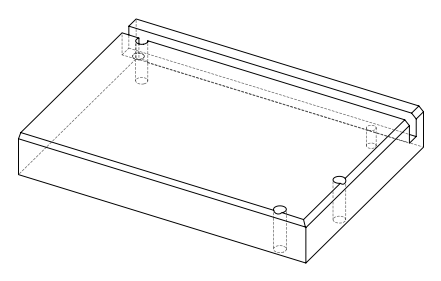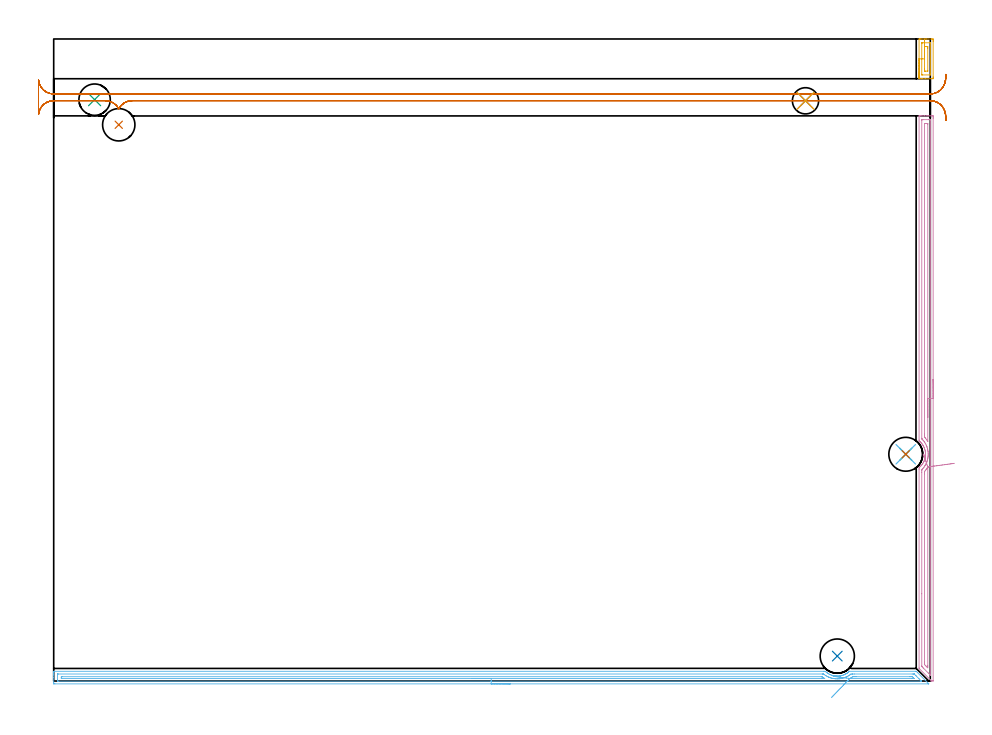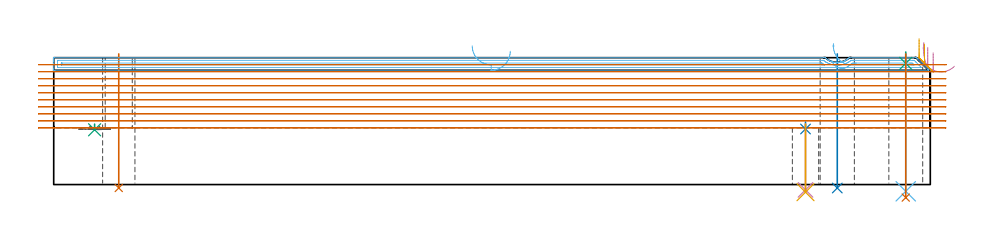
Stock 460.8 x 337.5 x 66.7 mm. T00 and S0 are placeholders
(PLAN: 13 operations, 9 tool changes, 40.9 min)
(1 INDEXABLE_INSERT_DRILL_THROUGH_HOLE_FROM_SOLID | STEP1HOLE | NXT0302_005 | 0.28 min | 15105 mm3)
(2 INDEXABLE_INSERT_DRILL_THROUGH_HOLE_FROM_SOLID_1 | STEP1HOLE_2 | NXT0302_007 | 0.28 min | 16937 mm3)
(3 INDEXABLE_INSERT_DRILL_BLIND_HOLE_FROM_SOLID | STEP1POCKET | NXT0302_004 | 0.02 min | 8043 mm3)
(4 AREA_MILL | FG_CHAMFER_SURFACE | UGT0205_001 | 7.32 min | 8267 mm3)
(5 AREA_MILL_1 | FG_CHAMFER_SURFACE_1 | UGT0205_001 | 0.7 min | 699 mm3)
(6 AREA_MILL_2 | FG_CHAMFER_SURFACE_2 | UGT0205_001 | 11.2 min | 9901 mm3)
(7 MILL_RECTANGULAR_SLOT | SLOT_RECTANGULAR | NXT0201_012 | Follow Part, ap 4, ae 75% | 20.07 min | 322062 mm3)
(8 SPOT_DRILL | STEP1HOLE_1 | NXT0321_9005460120000 | 0.04 min | 2 mm3)
(9 SPOT_DRILL_1 | STEP1HOLE_3 | NXT0321_9005460120000 | 0.05 min | 175 mm3)
(10 DRILL_THROUGH_HOLE_INTO_CENTER | STEP1HOLE_1 | NXT0301_042 | 0.15 min | 1168 mm3)
(11 DRILL_TO_ENLARGE_THROUGH_HOLE | STEP1HOLE_1 | NXT0301_103 | 0.15 min | 3278 mm3)
(12 DRILL_THROUGH_HOLE_INTO_CENTER_1 | STEP1HOLE_3 | NXT0301_083 | 0.29 min | 6367 mm3)
(13 DRILL_TO_ENLARGE_THROUGH_HOLE_1 | STEP1HOLE_3 | UGT0301_248 | 0.3 min | 9966 mm3)
(TOOL NXT0302_005 | Index. Insert Drill 17mm [880-D1700L20-05] | D17 PA176 FL85 Z2)
(TOOL NXT0302_007 | Index. Insert Drill 18mm [880-D1800L25-05] | D18 PA176 FL90 Z2)
(TOOL NXT0302_004 | Index. Insert Drill 16.5mm [880-D1650L20-05] | D16.5 PA176 FL83 Z2)
(TOOL UGT0205_001 | Chamfer Mill 20 x 3 x 45 deg. | D20 FL50 Z2)
(TOOL NXT0201_012 | ENDMILL 16mm [2P460-1600-NA 1630] | D16 FL38 Z6)
(TOOL NXT0321_9005460120000 | NC Spot Drill, 142deg, 12mm, Carbide, Uncoated | D12 PA142 FL30 Z2)
(TOOL NXT0301_042 | Carbide Drill 7.1mm [860.1-0710-057A1-MM 2214] | D7.1 PA140 FL85 Z2)
(TOOL NXT0301_103 | Carbide Drill 13.8mm [860.1-1380-062A1-MM 2214] | D13.8 PA140 FL77 Z2)
(TOOL NXT0301_083 | Carbide Drill 11.2mm [860.1-1120-056A1-MM 2214] | D11.2 PA140 FL72 Z2)
(TOOL UGT0301_248 | Twist Drill 17.8 mm | D17.8 PA118 FL130 Z2)
(OP 1 INDEXABLE_INSERT_DRILL_THROUGH_HOLE_FROM_SOLID)
G17 G21 G94 G90
T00 M6
G54
G17 G0 G90 X34.2 Y292.4 S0 M3
G43 Z76.7 H1
G94 G81 G98 Z-1.797 F250. R68.7
G80
M5
M2
(OP 2 INDEXABLE_INSERT_DRILL_THROUGH_HOLE_FROM_SOLID_1)
G17 G21 G94 G90
T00 M6
G54
G17 G0 G90 X411.9 Y13.1 S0 M3
G43 Z76.7 H1
G94 G81 G98 Z-1.814 F250. R68.7
G80
M5
M2
(OP 3 INDEXABLE_INSERT_DRILL_BLIND_HOLE_FROM_SOLID)
G17 G21 G94 G90
T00 M6
G54
G17 G0 G90 X21.5 Y305.6 S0 M3
G43 Z76.7 H1
G94 G81 G98 Z28.8 F250. R31.8
G80
M5
M2
(OP 4 AREA_MILL)
G17 G21 G94 G90
T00 M6
G54
G17 G0 G90 X462.3 Y158.55 S1061 M3
G43 Z76.7 H0
Z69.3
G94 G1 Y158.512 Z68.428 F250.
Y158.398 Z67.563
Y158.209 Z66.712
Y157.947 Z65.88
Y157.613 Z65.074
Y157.21 Z64.3
Y156.742 Z63.564
Y156.21 Z62.872
Y155.621 Z62.229
Y154.978 Z61.64
Y154.286 Z61.108
Y153.55 Z60.64
Y152.776 Z60.237
Y151.97 Z59.903
Y151.138 Z59.641
Y150.286 Z59.452
Y149.422 Z59.338
Y148.55 Z59.3
Y0.178
X462.298 Y0.126 Z59.302
X462.291 Y0. Z59.305
X461.516 Y0.001 Z60.083
X461.498 Y0.003 Z60.1
X461.495 Y0.005 Z60.103
X461.471 Y0.029 Z60.128
X461.272 Y0.226 Z60.324
X460.875 Y0.625 Z60.724
X455.083 Y6.417 Z66.516
X455.017 Y6.484 Z66.582
X454.904 Y6.605 Z66.69
X454.9 Y6.881 Z66.7
Y111.457
X454.904 Y112.197 Z66.69
X455.031 Y112.313 Z66.569
X455.103 Y112.373 Z66.497
X455.442 Y112.677 Z66.156
X455.482 Y112.716 Z66.116
X455.771 Y112.995 Z65.826
X456.027 Y113.267 Z65.572
X456.076 Y113.326 Z65.521
X456.35 Y113.654 Z65.25
X456.657 Y114.052 Z64.942
X456.732 Y114.16 Z64.867
X457.009 Y114.603 Z64.589
X457.265 Y115.053 Z64.334
X457.541 Y115.614 Z64.055
X457.546 Y115.628 Z64.049
X457.622 Y115.809 Z63.976
X457.669 Y115.926 Z63.926
X457.677 Y115.946 Z63.918
X457.743 Y116.129 Z63.854
X457.837 Y116.391 Z63.761
X457.973 Y116.84 Z63.624
X458.083 Y117.285 Z63.515
X458.169 Y117.733 Z63.428
X458.205 Y117.984 Z63.393
X458.233 Y118.179 Z63.365
X458.271 Y118.607 Z63.325
X458.273 Y118.626 Z63.324
X458.292 Y119.073 Z63.306
X458.29 Y119.198 Z63.307
X458.288 Y119.265 Z63.305
Y119.276
Y119.327 Z63.307
Y119.329
X458.283 Y119.501 Z63.305
Y119.519 Z63.306
X458.26 Y119.966 Z63.339
X458.231 Y120.231 Z63.368
X458.211 Y120.413 Z63.388
X458.155 Y120.754 Z63.445
X458.137 Y120.86 Z63.462
X458.041 Y121.306 Z63.559
X457.917 Y121.754 Z63.681
X457.768 Y122.199 Z63.827
X457.542 Y122.786 Z64.056
X457.398 Y123.092 Z64.202
X457.158 Y123.543 Z64.44
X456.897 Y123.986 Z64.7
X456.818 Y124.102 Z64.777
X456.657 Y124.346 Z64.942
X456.457 Y124.616 Z65.142
X456.373 Y124.721 Z65.225
X456.247 Y124.879 Z65.353
X456.18 Y124.952 Z65.419
X456.076 Y125.066 Z65.52
X455.991 Y125.162 Z65.607
X455.771 Y125.406 Z65.826
X455.718 Y125.46 Z65.881
X455.587 Y125.593 Z66.012
X455.545 Y125.633 Z66.054
X455.482 Y125.69 Z66.114
X455.411 Y125.758 Z66.187
X455.396 Y125.772 Z66.202
X455.191 Y125.948 Z66.408
X454.97 Y126.139 Z66.629
X454.907 Y126.197 Z66.692
X454.9 Y126.652 Z66.7
Y296.922
X454.903 Y297.09 Z66.688
X454.952 Y297.093 Z66.639
X455.363 Y297.1 Z66.237
X455.665 Z65.934
X456.373 Z65.222
X457.618 Z63.979
X459.045 Z62.55
X459.668 Z61.928
X461.449 Z60.148
X461.718 Y297.098 Z59.879
X462.292 Y297.092 Z59.306
X462.294 Y297.054 Z59.304
X462.299 Y296.476 Z59.301
X462.3 Y295.891 Z59.3
Y148.55
X460.886 Z60.714
X460.885 Y3.248 Z60.715
X460.883 Y3.188 Z60.717
X460.879 Y3.087 Z60.721
X460.827 Y3.134 Z60.773
X460.646 Y3.306 Z60.954
X459.936 Y4.014 Z61.664
X459.75 Y4.2 Z61.85
X457.069 Y6.881 Z64.531
X456.373 Y7.585 Z65.227
X456.33 Y7.632 Z65.27
X456.321 Y7.717 Z65.279
X456.317 Y7.775 Z65.283
X456.315 Y7.833 Z65.285
X456.314 Y45.874 Z65.286
Y109.728
X456.318 Y110.563 Z65.282
X456.32 Y110.616 Z65.28
X456.373 Y111.141 Z65.227
X456.527 Y111.302 Z65.073
X456.673 Y111.457 Z64.927
X456.954 Y111.768 Z64.646
X457.264 Y112.135 Z64.336
X457.36 Y112.254 Z64.24
X457.434 Y112.351 Z64.166
X457.738 Y112.768 Z63.862
X458.047 Y113.245 Z63.553
X458.072 Y113.286 Z63.528
X458.155 Y113.429 Z63.445
X458.406 Y113.886 Z63.194
X458.532 Y114.138 Z63.068
X458.701 Y114.484 Z62.899
X458.935 Y115.032 Z62.665
X458.948 Y115.065 Z62.652
X459.045 Y115.341 Z62.555
X459.186 Y115.785 Z62.414
X459.228 Y115.926 Z62.372
X459.377 Y116.487 Z62.223
X459.453 Y116.82 Z62.147
X459.531 Y117.226 Z62.069
X459.603 Y117.714 Z61.997
X459.637 Y118.013 Z61.963
X459.683 Y118.607 Z61.917
X459.697 Y118.803 Z61.903
X459.698 Y118.846 Z61.902
X459.696 Y119.501 Z61.904
X459.687 Y119.751 Z61.913
X459.637 Y120.395 Z61.963
X459.6 Y120.732 Z62.
X459.512 Y121.289 Z62.088
X459.4 Y121.827 Z62.2
X459.31 Y122.183 Z62.29
X459.045 Y123.065 Z62.555
X459.039 Y123.083 Z62.561
X458.821 Y123.628 Z62.779
X458.676 Y123.97 Z62.924
X458.304 Y124.714 Z63.296
X458.219 Y124.864 Z63.381
X458.155 Y124.973 Z63.445
X457.853 Y125.454 Z63.747
X457.65 Y125.758 Z63.95
X457.264 Y126.264 Z64.336
X456.929 Y126.652 Z64.671
X456.373 Y127.255 Z65.227
X456.339 Y127.294 Z65.261
X456.325 Y127.312 Z65.275
X456.321 Y127.37 Z65.279
X456.316 Y127.487 Z65.284
X456.315 Y127.546 Z65.285
X456.314 Y127.604 Z65.286
Y294.747
X456.316 Y294.806 Z65.284
X456.32 Y294.924 Z65.28
X456.328 Y295.09 Z65.272
X456.373 Y295.092 Z65.227
X456.854 Y295.099 Z64.746
X459.936 Y295.1 Z61.664
X460.418 Y295.099 Z61.182
X460.827 Y295.092 Z60.773
X460.879 Y295.09 Z60.721
X460.886 Y294.688 Z60.714
Y148.55
X459.472 Z62.128
X459.471 Y126.081 Z62.129
X459.468 Y125.89 Z62.132
X459.41 Y125.979 Z62.19
X458.925 Y126.772 Z62.675
X458.366 Y127.546 Z63.234
X458.155 Y127.818 Z63.445
X457.873 Y128.157 Z63.727
X457.749 Y128.307 Z63.851
X457.736 Y128.439 Z63.864
X457.731 Y128.864 Z63.869
X457.729 Y129.333 Z63.871
Y129.761
Y293.007
X457.73 Y293.061 Z63.87
X457.733 Y293.085 Z63.867
X457.735 Y293.09 Z63.865
X457.757 Y293.093 Z63.843
X457.957 Y293.099 Z63.643
X459.045 Z62.555
X459.244 Y293.096 Z62.356
X459.377 Y293.091 Z62.223
X459.465 Y293.085 Z62.135
X459.467 Y293.042 Z62.133
X459.469 Y292.9 Z62.131
X459.471 Y292.473 Z62.129
X459.472 Y148.55 Z62.128
Y147.678 Z62.166
Y146.814 Z62.28
Y145.962 Z62.469
Y145.13 Z62.732
Y144.324 Z63.065
Y143.55 Z63.468
Y142.814 Z63.937
Y142.122 Z64.468
Y141.479 Z65.057
Y140.89 Z65.701
Y140.358 Z66.393
Y139.89 Z67.128
Y139.487 Z67.902
Y139.153 Z68.708
Y138.891 Z69.54
Y138.702 Z70.392
Y138.588 Z71.257
Y138.55 Z72.128
G0 X457.405 Y118.717 Z74.682
G1 X457.333 Y118.932 Z73.839
X457.285 Y119.076 Z72.98
X457.261 Y119.148 Z72.111
Y119.149 Z71.239
X457.285 Y119.077 Z70.369
X457.333 Y118.933 Z69.51
X457.404 Y118.719 Z68.668
X457.498 Y118.436 Z67.848
X457.615 Y118.087 Z67.057
X457.752 Y117.673 Z66.301
X457.91 Y117.199 Z65.586
X458.087 Y116.667 Z64.918
X458.282 Y116.082 Z64.301
X458.492 Y115.448 Z63.74
X458.718 Y114.77 Z63.239
X458.956 Y114.053 Z62.803
X459.206 Y113.303 Z62.434
X459.465 Y112.525 Z62.135
X459.467 Y112.518 Z62.133
X459.47 Y112.452 Z62.13
X459.471 Y112.393 Z62.129
X459.472 Y112.351 Z62.128
X459.471 Y8.242 Z62.129
X459.469 Y7.775 Z62.131
X459.465 Y7.354 Z62.135
X459.457 Y6.954 Z62.143
X459.045 Y7.359 Z62.555
X458.625 Y7.775 Z62.975
X458.155 Y8.248 Z63.445
X457.737 Y8.669 Z63.863
X457.732 Y9.092 Z63.868
X457.73 Y9.563 Z63.87
X457.729 Y9.99 Z63.871
Y108.775
X457.731 Y109.201 Z63.869
X457.735 Y109.669 Z63.865
X457.745 Y110.08 Z63.855
X458.146 Y110.563 Z63.454
X458.155 Y110.574 Z63.445
X458.533 Y111.077 Z63.067
X458.806 Y111.457 Z62.794
X458.902 Y111.601 Z62.698
X459.045 Y111.827 Z62.555
X459.241 Y112.154 Z62.359
X459.357 Y112.351 Z62.243
X459.391 Y112.409 Z62.209
X459.441 Y112.493 Z62.159
X459.463 Y112.525 Z62.137
X459.465 Z62.135
X460.105 Y112.612 Z61.549
X460.793 Y112.705 Z61.021
X461.524 Y112.804 Z60.556
X462.293 Y112.907 Z60.156
X463.093 Y113.016 Z59.826
X463.919 Y113.127 Z59.567
X464.764 Y113.242 Z59.382
X465.621 Y113.358 Z59.273
X466.485 Y113.474 Z59.238
X467.349 Y113.591 Z59.28
X468.205 Y113.707 Z59.398
X469.048 Y113.821 Z59.591
X469.872 Y113.932 Z59.857
X470.669 Y114.04 Z60.194
X471.434 Y114.144 Z60.601
X472.161 Y114.242 Z61.073
X472.844 Y114.335 Z61.607
X473.479 Y114.42 Z62.199
G0 Z76.7
M5
M2
(OP 5 AREA_MILL_1)
G17 G21 G94 G90
T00 M6
G54
G17 G0 G90 X454.9 Y317.05 S1061 M3
G43 Z76.7 H0
G94 G1 Y317.088 Z75.828 F250.
Y317.202 Z74.963
Y317.391 Z74.112
Y317.653 Z73.28
Y317.987 Z72.474
Y318.39 Z71.7
Y318.858 Z70.964
Y319.39 Z70.272
Y319.979 Z69.629
Y320.622 Z69.039
Y321.314 Z68.508
Y322.05 Z68.04
Y322.824 Z67.637
Y323.63 Z67.303
Y324.462 Z67.041
Y325.314 Z66.852
Y326.178 Z66.738
Y327.05 Z66.7
Y337.326
X454.903 Y337.49 Z66.688
X454.951 Y337.493 Z66.64
X455.354 Y337.5 Z66.246
X455.679 Z65.921
X456.373 Z65.222
X457.611 Z63.986
X458.155 Z63.44
X458.774 Z62.822
X461.446 Z60.151
X461.718 Y337.498 Z59.879
X462.292 Y337.492 Z59.306
X462.294 Y337.457 Z59.304
X462.299 Y336.879 Z59.301
X462.3 Y336.295 Z59.3
Y317.53
X462.299 Y317.221 Z59.301
X462.294 Y316.643 Z59.304
X462.292 Y316.608 Z59.306
X461.718 Y316.6 Z59.879
X458.155 Z63.44
X456.72 Z64.876
X456.373 Z65.222
X455.353 Z66.246
X454.951 Y316.607 Z66.64
X454.903 Y316.61 Z66.688
X454.9 Y316.774 Z66.7
Y327.05
X456.314 Z65.286
Y335.151
X456.315 Y335.21 Z65.285
X456.319 Y335.328 Z65.281
X456.329 Y335.49 Z65.271
X456.373 Y335.493 Z65.227
X456.858 Y335.499 Z64.742
X460.421 Z61.179
X460.827 Y335.493 Z60.773
X460.878 Y335.49 Z60.722
X460.884 Y335.269 Z60.716
X460.885 Y335.151 Z60.715
X460.886 Y318.949 Z60.714
X460.885 Y318.89 Z60.715
X460.881 Y318.772 Z60.719
X460.871 Y318.61 Z60.729
X460.827 Y318.607 Z60.773
X460.342 Y318.601 Z61.258
X456.779 Z64.821
X456.373 Y318.607 Z65.227
X456.322 Y318.61 Z65.278
X456.316 Y318.831 Z65.284
X456.315 Y318.949 Z65.285
X456.314 Y327.05 Z65.286
X457.728 Z63.872
X457.729 Y333.412 Z63.871
X457.732 Y333.464 Z63.868
X457.734 Y333.483 Z63.866
X457.766 Y333.49 Z63.834
X457.961 Y333.499 Z63.639
X459.045 Y333.5 Z62.555
X459.24 Y333.499 Z62.36
X459.369 Y333.495 Z62.231
X459.465 Y333.489 Z62.135
X459.468 Y333.447 Z62.132
X459.47 Y333.305 Z62.13
X459.472 Y332.877 Z62.128
Y332.411
X459.471 Y320.688 Z62.129
X459.468 Y320.636 Z62.132
X459.466 Y320.617 Z62.134
X459.434 Y320.61 Z62.166
X459.239 Y320.601 Z62.361
X458.155 Y320.6 Z63.445
X457.96 Y320.601 Z63.64
X457.831 Y320.605 Z63.769
X457.735 Y320.611 Z63.865
X457.732 Y320.653 Z63.868
X457.73 Y320.795 Z63.87
X457.728 Y321.223 Z63.872
Y321.689
Y327.05
Y327.922 Z63.91
Y328.786 Z64.024
Y329.638 Z64.212
Y330.47 Z64.475
Y331.276 Z64.809
Y332.05 Z65.211
Y332.786 Z65.68
Y333.478 Z66.211
Y334.121 Z66.801
Y334.71 Z67.444
Y335.242 Z68.136
Y335.71 Z68.872
Y336.113 Z69.645
Y336.447 Z70.451
Y336.709 Z71.283
Y336.898 Z72.135
Y337.012 Z73.
Y337.05 Z73.872
G0 Z76.7
M5
M2
(OP 6 AREA_MILL_2)
G17 G21 G94 G90
T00 M6
G54
G17 G0 G90 X240. Y-1.5 S1061 M3
G43 Z76.7 H0
Z70.1
G94 G1 X239.962 Z69.228 F250.
X239.848 Z68.364
X239.659 Z67.512
X239.397 Z66.68
X239.063 Z65.874
X238.66 Z65.1
X238.191 Z64.364
X237.66 Z63.672
X237.071 Z63.029
X236.428 Z62.44
X235.736 Z61.908
X235. Z61.44
X234.226 Z61.037
X233.42 Z60.703
X232.588 Z60.441
X231.736 Z60.252
X230.871 Z60.138
X230. Z60.1
X0.63
X0.017 Y-1.493 Z60.104
X0.007 Y-1.491 Z60.106
X0. Y-0.88 Z60.716
Y1.8 Z63.395
Y3.221 Z64.817
Y3.587 Z65.182
Y4.319 Z65.919
Y4.592 Z66.192
X0.007 Y5.032 Z66.624
X0.01 Y5.097 Z66.688
X0.183 Y5.1 Z66.7
X404.822
X405.599 Y5.094 Z66.691
X405.628 Y5.078 Z66.676
X406.084 Y4.679 Z66.279
X406.537 Y4.314 Z65.913
X406.714 Y4.188 Z65.787
X407.069 Y3.957 Z65.555
X407.431 Y3.738 Z65.337
X407.861 Y3.512 Z65.109
X408.324 Y3.289 Z64.888
X408.77 Y3.117 Z64.714
X409.219 Y2.964 Z64.561
X409.293 Y2.943 Z64.54
X409.664 Y2.838 Z64.437
X410.113 Y2.737 Z64.334
X410.559 Y2.658 Z64.257
X410.634 Y2.65 Z64.246
X410.982 Y2.606 Z64.202
X411.006 Y2.604 Z64.199
X411.081 Y2.598 Z64.192
X411.284 Y2.582 Z64.176
X411.288
X411.449 Y2.57 Z64.162
X411.453 Y2.569
X411.713 Y2.554 Z64.153
X411.732 Y2.553 Z64.152
X411.993 Y2.555 Z64.153
X412.124 Y2.558 Z64.151
X412.178 Y2.562 Z64.152
X412.348 Y2.569 Z64.16
X412.504 Y2.582 Z64.173
X412.794 Y2.605 Z64.198
X413.242 Y2.66 Z64.255
X413.317 Y2.673 Z64.268
X413.425 Y2.69 Z64.289
X413.444 Y2.693 Z64.292
X413.595 Y2.721 Z64.318
X413.688 Y2.738 Z64.333
X413.764 Y2.756 Z64.349
X413.978 Y2.805 Z64.398
X414.136 Y2.841 Z64.435
X414.521 Y2.946 Z64.545
X414.582 Y2.963 Z64.562
X415.031 Y3.116 Z64.716
X415.475 Y3.289 Z64.887
X415.552 Y3.327 Z64.923
X415.749 Y3.42 Z65.019
X415.939 Y3.512 Z65.109
X416.37 Y3.739 Z65.336
X416.447 Y3.785 Z65.382
X416.732 Y3.957 Z65.555
X417.086 Y4.188 Z65.787
X417.162 Y4.242 Z65.84
X417.263 Y4.315 Z65.912
X417.341 Y4.378 Z65.974
X417.467 Y4.48 Z66.076
X417.716 Y4.681 Z66.279
X418.169 Y5.076 Z66.674
X418.194 Y5.096 Z66.694
X418.2 Z66.695
X418.235 Y5.1 Z66.7
X453.11
X453.396 Y5.096 Z66.687
X453.418 Y5.083 Z66.68
X454.004 Y4.496 Z66.096
X459.668 Y-1.167 Z60.432
X459.829 Y-1.327 Z60.27
X459.966 Y-1.469 Z60.128
X459.983 Y-1.494 Z60.103
X459.966 Y-1.499 Z60.099
X230. Y-1.5 Z60.1
Y-0.086 Z61.514
X2.419 Y-0.085 Z61.515
X2.32 Y-0.084 Z61.516
X2.122 Y-0.08 Z61.52
X2.009 Y-0.077 Z61.523
X2.006 Y-0.046 Z61.554
X2.004 Y0.013 Z61.613
X2. Y0.431 Z62.031
X2.001 Y3.587 Z65.187
X2.002 Y3.639 Z65.239
X2.006 Y3.665 Z65.265
X2.009 Y3.673 Z65.273
X2.026 Y3.679 Z65.279
X2.221 Y3.684 Z65.284
X2.32 Y3.685 Z65.285
X404.026
X404.224 Y3.683 Z65.283
X404.617 Y3.679 Z65.279
X404.676 Y3.659 Z65.259
X404.709 Y3.636 Z65.236
X404.777 Y3.587 Z65.187
X404.822 Y3.552 Z65.152
X405.001 Y3.407 Z65.007
X405.716 Y2.92 Z64.52
X405.802 Y2.866 Z64.466
X406.095 Y2.693 Z64.293
X406.61 Y2.415 Z64.015
X407.162 Y2.142 Z63.742
X407.504 Y1.995 Z63.595
X407.562 Y1.972 Z63.572
X407.608 Y1.955 Z63.555
X408.033 Y1.8 Z63.4
X408.399 Y1.68 Z63.28
X408.573 Y1.625 Z63.225
X408.996 Y1.512 Z63.112
X409.293 Y1.444 Z63.044
X409.743 Y1.35 Z62.95
X410.187 Y1.275 Z62.875
X410.36 Y1.253 Z62.853
X410.939 Y1.19 Z62.79
X411.081 Y1.179 Z62.779
X411.736 Y1.145 Z62.745
X411.975 Y1.146 Z62.746
X412.607 Y1.169 Z62.769
X412.87 Y1.187 Z62.787
X413.016 Y1.2 Z62.8
X413.182 Y1.218 Z62.818
X413.764 Y1.299 Z62.899
X414.191 Y1.374 Z62.974
X414.658 Y1.478 Z63.078
X414.916 Y1.542 Z63.142
X415.552 Y1.727 Z63.327
X415.608 Y1.744 Z63.344
X415.771 Y1.8 Z63.4
X416.263 Y1.983 Z63.583
X416.34 Y2.013 Z63.613
X416.447 Y2.06 Z63.66
X416.879 Y2.261 Z63.861
X417.341 Y2.494 Z64.094
X417.705 Y2.693 Z64.293
X418.035 Y2.893 Z64.493
X418.235 Y3.02 Z64.62
X418.573 Y3.249 Z64.849
X419.082 Y3.634 Z65.234
X419.129 Y3.667 Z65.267
X419.927 Y3.684 Z65.284
X420.023
X420.819 Y3.686 Z65.286
X451.321
X452.118 Y3.685 Z65.285
X452.216 Y3.683 Z65.283
X452.313 Y3.679 Z65.279
X452.365 Y3.673 Z65.273
X452.397 Y3.646 Z65.246
X452.46 Y3.587 Z65.187
X453.11 Y2.94 Z64.54
X453.357 Y2.693 Z64.293
X454.898 Y1.152 Z62.752
X455.793 Y0.257 Z61.857
X456.034 Y0.013 Z61.613
X456.112 Y-0.071 Z61.529
X456.117 Y-0.078 Z61.522
X456.107 Y-0.08 Z61.52
X456.056 Y-0.083 Z61.517
X455.99 Y-0.085 Z61.515
X455.891 Y-0.086 Z61.514
X230.
Y1.328 Z62.928
X4.207 Y1.329 Z62.929
X4.05 Y1.33 Z62.93
X4.024 Y1.332 Z62.932
X4.016 Y1.334 Z62.934
X4.01 Y1.346 Z62.946
X4.004 Y1.455 Z63.055
X4.001 Y1.593 Z63.193
X4. Y1.8 Z63.4
X4.001 Y2.006 Z63.606
X4.007 Y2.214 Z63.814
X4.011 Y2.265 Z63.865
X4.031 Y2.267 Z63.867
X4.089 Y2.27 Z63.87
X4.207 Y2.271 Z63.871
X4.63
X403.456
X403.691 Y2.27 Z63.87
X403.75 Y2.268 Z63.868
X403.776 Y2.265 Z63.865
X403.81 Y2.245 Z63.845
X403.927 Y2.172 Z63.772
X404.494 Y1.8 Z63.4
X404.822 Y1.603 Z63.203
X405.274 Y1.348 Z62.948
X405.283 Y1.34 Z62.94
X405.286 Y1.335 Z62.935
X405.036 Y1.331 Z62.931
X404.822 Y1.33 Z62.93
X404.399 Y1.329 Z62.929
X403.927 Y1.328 Z62.928
X230.
X229.128 Z62.966
X228.263 Z63.08
X227.412 Z63.269
X226.58 Z63.532
X225.774 Z63.865
X225. Z64.268
X224.264 Z64.737
X223.572 Z65.268
X222.929 Z65.857
X222.339 Z66.501
X221.808 Z67.193
X221.34 Z67.928
X220.937 Z68.702
X220.603 Z69.508
X220.341 Z70.34
X220.152 Z71.192
X220.038 Z72.057
X220. Z72.928
G0 Z76.7
X408.83 Y-8.71
Z65.211
G1 X409.205 Y-8.321 Z64.526
X409.62 Y-7.891 Z63.89
X410.072 Y-7.423 Z63.309
X410.557 Y-6.92 Z62.787
X411.072 Y-6.386 Z62.328
X411.613 Y-5.825 Z61.935
X412.175 Y-5.242 Z61.612
X412.755 Y-4.641 Z61.36
X413.348 Y-4.026 Z61.182
X413.95 Y-3.403 Z61.08
X414.555 Y-2.775 Z61.053
X415.16 Y-2.148 Z61.102
X415.759 Y-1.527 Z61.227
X416.349 Y-0.916 Z61.427
X416.924 Y-0.32 Z61.7
X417.481 Y0.257 Z62.044
X418.014 Y0.81 Z62.457
X418.521 Y1.335 Z62.935
X418.524 Y1.339 Z62.939
X418.559 Y1.361 Z62.961
X419.129 Y1.687 Z63.287
X419.2 Y1.729 Z63.329
X419.315 Y1.8 Z63.4
X419.745 Y2.078 Z63.678
X420.023 Y2.258 Z63.858
X420.452 Y2.265 Z63.865
X420.918 Y2.269 Z63.869
X421.34 Y2.271 Z63.871
X421.812
X449.956
X450.427 Y2.27 Z63.87
X450.852 Y2.269 Z63.869
X451.321 Y2.264 Z63.864
X451.794 Y1.8 Z63.4
X452.216 Y1.38 Z62.98
X452.253 Y1.335 Z62.935
X452.216 Y1.334 Z62.934
X451.792 Y1.33 Z62.93
X451.321 Y1.329 Z62.929
X450.899 Y1.328 Z62.928
X418.634 Y1.329 Z62.929
X418.6
X418.539 Y1.333 Z62.933
X418.521 Y1.335 Z62.935
X417.669 Y1.446 Z63.084
X416.832 Y1.554 Z63.307
X416.018 Y1.66 Z63.603
X415.233 Y1.761 Z63.969
X414.482 Y1.859 Z64.403
X413.772 Y1.951 Z64.901
X413.108 Y2.037 Z65.46
X412.494 Y2.116 Z66.075
X411.936 Y2.188 Z66.741
X411.437 Y2.253 Z67.454
X411.002 Y2.309 Z68.209
X410.634 Y2.357 Z68.998
X410.336 Y2.396 Z69.817
X410.109 Y2.425 Z70.659
X409.956 Y2.445 Z71.518
X409.878 Y2.455 Z72.386
X409.875 Z73.259
X409.948 Y2.446 Z74.128
G0 Z76.7
M5
M2
(OP 7 MILL_RECTANGULAR_SLOT)
G17 G21 G94 G90
T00 M6
G54
G17 G0 G90 X469.34 Y316.875 S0 M3
G43 Z76.832 H1
Z63.01
G94 G1 X468.377 Y314.034 F250.
G2 X460.8 Y308.6 R8. F500.
G1 X0.
G2 X-7.97 Y315.908 R8.
G1 X-8.
Y297.792
X-7.97
G2 X0. Y305.1 R8.
G1 X27.118
G2 X34.2 Y300.82 R8.
X41.282 Y305.1 R8.
G1 X460.8
G2 X468.375 Y299.672 R8.
G1 X469.34 Y296.831 F250.
G0 X469.03 Y318.896 Z59.32
G1 X468.77 Y315.908
G2 X460.8 Y308.6 R8. F500.
G1 X0.
G2 X-7.97 Y315.908 R8.
G1 X-8.
Y297.792
X-7.97
G2 X0. Y305.1 R8.
G1 X27.118
G2 X34.2 Y300.82 R8.
X41.282 Y305.1 R8.
G1 X460.8
G2 X468.77 Y297.792 R8.
G1 X469.03 Y294.804 F250.
G0 Y318.896 Z55.63
G1 X468.77 Y315.908
G2 X460.8 Y308.6 R8. F500.
G1 X0.
G2 X-7.97 Y315.908 R8.
G1 X-8.
Y297.792
X-7.97
G2 X0. Y305.1 R8.
G1 X27.118
G2 X34.2 Y300.82 R8.
X41.282 Y305.1 R8.
G1 X460.8
G2 X468.77 Y297.792 R8.
G1 X469.03 Y294.804 F250.
G0 Y318.896 Z51.94
G1 X468.77 Y315.908
G2 X460.8 Y308.6 R8. F500.
G1 X0.
G2 X-7.97 Y315.908 R8.
G1 X-8.
Y297.792
X-7.97
G2 X0. Y305.1 R8.
G1 X27.118
G2 X34.2 Y300.82 R8.
X41.282 Y305.1 R8.
G1 X460.8
G2 X468.77 Y297.792 R8.
G1 X469.03 Y294.804 F250.
G0 Y318.896 Z48.25
G1 X468.77 Y315.908
G2 X460.8 Y308.6 R8. F500.
G1 X0.
G2 X-7.97 Y315.908 R8.
G1 X-8.
Y297.792
X-7.97
G2 X0. Y305.1 R8.
G1 X27.118
G2 X34.2 Y300.82 R8.
X41.282 Y305.1 R8.
G1 X460.8
G2 X468.77 Y297.792 R8.
G1 X469.03 Y294.804 F250.
G0 Y318.896 Z44.56
G1 X468.77 Y315.908
G2 X460.8 Y308.6 R8. F500.
G1 X0.
G2 X-7.97 Y315.908 R8.
G1 X-8.
Y297.792
X-7.97
G2 X0. Y305.1 R8.
G1 X27.118
G2 X34.2 Y300.82 R8.
X41.282 Y305.1 R8.
G1 X460.8
G2 X468.77 Y297.792 R8.
G1 X469.03 Y294.804 F250.
G0 Y318.896 Z40.87
G1 X468.77 Y315.908
G2 X460.8 Y308.6 R8. F500.
G1 X0.
G2 X-7.97 Y315.908 R8.
G1 X-8.
Y297.792
X-7.97
G2 X0. Y305.1 R8.
G1 X27.118
G2 X34.2 Y300.82 R8.
X41.282 Y305.1 R8.
G1 X460.8
G2 X468.77 Y297.792 R8.
G1 X469.03 Y294.804 F250.
G0 Y318.896 Z37.18
G1 X468.77 Y315.908
G2 X460.8 Y308.6 R8. F500.
G1 X0.
G2 X-7.97 Y315.908 R8.
G1 X-8.
Y297.792
X-7.97
G2 X0. Y305.1 R8.
G1 X27.118
G2 X34.2 Y300.82 R8.
X41.282 Y305.1 R8.
G1 X460.8
G2 X468.77 Y297.792 R8.
G1 X469.03 Y294.804 F250.
G0 Y318.896 Z33.49
G1 X468.77 Y315.908
G2 X460.8 Y308.6 R8. F500.
G1 X0.
G2 X-7.97 Y315.908 R8.
G1 X-8.
Y297.792
X-7.97
G2 X0. Y305.1 R8.
G1 X27.118
G2 X34.2 Y300.82 R8.
X41.282 Y305.1 R8.
G1 X460.8
G2 X468.77 Y297.792 R8.
G1 X469.03 Y294.804 F250.
G0 Y318.896 Z29.8
G1 X468.77 Y315.908
G2 X460.8 Y308.6 R8. F500.
G1 X0.
G2 X-7.97 Y315.908 R8.
G1 X-8.
Y297.792
X-7.97
G2 X0. Y305.1 R8.
G1 X27.118
G2 X34.2 Y300.82 R8.
X41.282 Y305.1 R8.
G1 X460.8
G2 X468.77 Y297.792 R8.
G1 X469.03 Y294.804 F250.
G0 Z76.832
M5
M2
(OP 8 SPOT_DRILL)
G17 G21 G94 G90
T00 M6
G54
G17 G0 G90 X395.2 Y305. S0 M3
G43 Z76.7 H0
G94 G81 G98 Z29.206 F250. R32.8
G80
M5
M2
(OP 9 SPOT_DRILL_1)
G17 G21 G94 G90
T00 M6
G54
G17 G0 G90 X447.9 Y119.2 S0 M3
G43 Z76.7 H0
G94 G81 G98 Z63.7 F250. R69.7
G80
M5
M2
(OP 10 DRILL_THROUGH_HOLE_INTO_CENTER)
G17 G21 G94 G90
T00 M6
G54
G17 G0 G90 X395.2 Y305. S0 M3
G43 Z76.7 H1
G94 G73 G98 Z-2.792 F250. Q6.518 R31.8
G80
M5
M2
(OP 11 DRILL_TO_ENLARGE_THROUGH_HOLE)
G17 G21 G94 G90
T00 M6
G54
G17 G0 G90 X395.2 Y305. S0 M3
G43 Z76.7 H1
G94 G81 G98 Z-4.011 F250. R31.8
G80
M5
M2
(OP 12 DRILL_THROUGH_HOLE_INTO_CENTER_1)
G17 G21 G94 G90
T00 M6
G54
G17 G0 G90 X447.9 Y119.2 S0 M3
G43 Z76.7 H1
G94 G73 G98 Z-3.538 F250. Q10.034 R68.7
G80
M5
M2
(OP 13 DRILL_TO_ENLARGE_THROUGH_HOLE_1)
G17 G21 G94 G90
T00 M6
G54
G17 G0 G90 X447.9 Y119.2 S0 M3
G43 Z76.7 H0
G94 G73 G98 Z-6.848 F250. Q14.71 R68.7
G80
M5
M2
